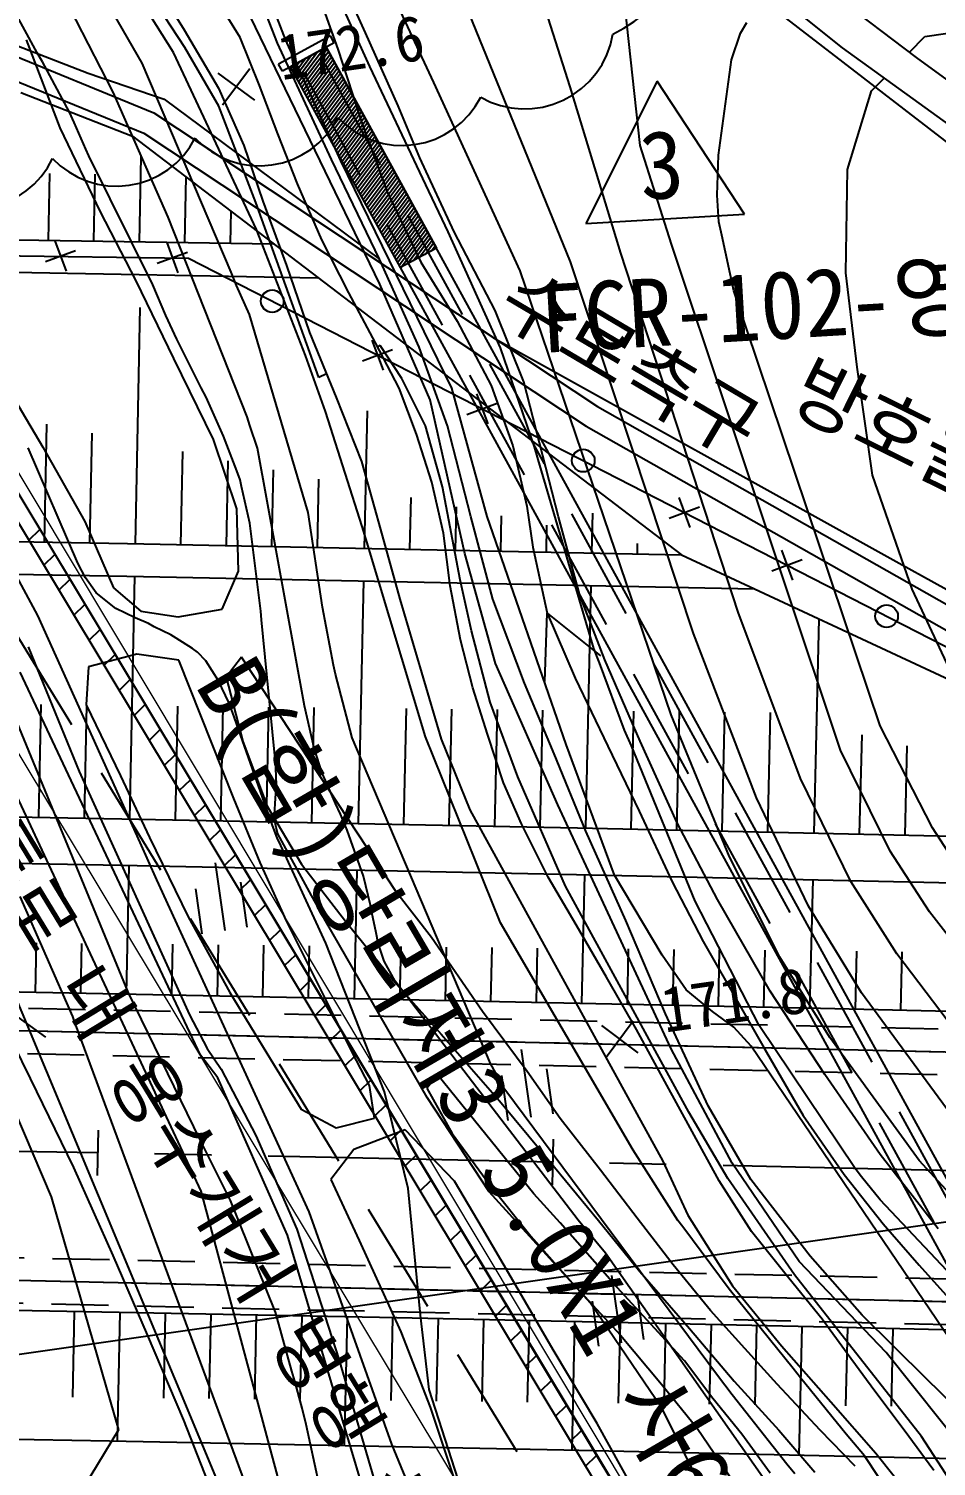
# Model space of a CAD drawing. Header units: millimetres. Extents: x 12262 to 13058, y 1103 to 1809.
# Drawn here: x 12884.7 to 12924.6, y 1471.8 to 1535.1 of the extents above; entities that cross this region are included whole.
import ezdxf
from ezdxf.xclip import XClip

# ---------------------------------------------------------------- set-up
doc = ezdxf.new("R2010")
doc.units = ezdxf.units.MM
doc.header["$LTSCALE"] = 10
doc.header["$MEASUREMENT"] = 0
doc.header["$XCLIPFRAME"] = 2
for name, pattern in [('CENTER', [2, 1.25, -0.25, 0.25, -0.25]), ('DASHED', [0.75, 0.5, -0.25]), ('HIDDEN', [0.375, 0.25, -0.125])]:
    doc.linetypes.add(name, pattern=pattern)
doc.layers.add('TZ-BASE', color=253, linetype='Continuous')
doc.layers.add('TZ-CABL', color=4, linetype='Continuous')
doc.styles.add('HANA', font='GulimChe.ttf')
doc.styles.get("Standard").update_dxf_attribs({"font": 'GulimChe.ttf'})
doc.linetypes.add('XXO_LINE', pattern='A,2.5,["X",Standard,S=1,R=0,X=-1,Y=-0.5],5,["X",Standard,S=1,R=0,X=-1,Y=-0.5],5,-0.5,[133,GulimChe.ttf,S=0.5,R=0,X=-0.5,Y=0],-0.5,2.5', length=16)
doc.linetypes.add('ZIGZAG', pattern='A,0.0001,-0.2,[131,ltypeshp.shx,S=0.2,R=0,X=-0.2,Y=0],-0.4,[131,ltypeshp.shx,S=0.2,R=180,X=0.2,Y=0],-0.2', length=0.8001)

# ---------------------------------------------------------------- blocks, each defined once
blk = doc.blocks.new('JD-GJG5SREGSF3')
at = {"layer": 'TZ-BASE'}
for p, q in [((554.698, 51.412, -79), (545.78, 70.471, -79)), ((551.887, 52.102, -80), (546.163, 64.749, -80)), ((560.706, 43.511, -78), (551.933, 65.04, -78)), ((562.927, 59.826, -67.88), (581.537, 45.461, -67.88)), ((522.293, 58.279), (542.387, 50.075)), ((565.419, 58.72, -68.111), (572.643, 52.936, -68.111)), ((540.596, 50.976, -86), (537.212, 57.583, -86)), ((522.004, 57.317), (541.946, 49.175)), ((547.817, 53.131, -80.172), (546.115, 57.515, -80.172)), ((551.69, 53.59, -67.88), (549.974, 57.405, -67.88)), ((542.135, 56.288, -81.595), (543.727, 53.717, -81.595)), ((548.171, 53.294, -81), (546.985, 56.383, -81)), ((549.451, 55.762, -255), (550.469, 52.87, -255)), ((575.906, 52.505, -75.681), (570.964, 56.259, -75.681)), ((537.257, 52.707, -87), (535.992, 55.042, -87)), ((541.874, 52.26, -85), (540.081, 55.365, -85)), ((543.251, 52.725, -84), (541.76, 55.112, -84)), ((543.752, 52.942, -83), (542.083, 55.496, -83)), ((546.178, 53.379, -82.014), (544.864, 55.508, -82.014)), ((552.316, 42.529, -82), (546.098, 55.418, -82)), ((560.687, 51.216, -77), (559.624, 54.57, -77)), ((563.768, 48.63, -76), (563.108, 54.687, -76)), ((533.066, 54.306, -89), (539.496, 51.821, -89)), ((568.179, 53.574, -75), (568.456, 54.044, -75)), ((538.262, 49.414, -86.649), (536.787, 53.28, -86.649)), ((543.727, 53.717, -81.595), (545.236, 51.159, -81.595)), ((547.03, 51.271, -82.014), (546.178, 53.379, -82.014)), ((550.2, 48.017, -80.172), (547.817, 53.131, -80.172)), ((550.15, 53.454), (547.87, 52.205)), ((550.319, 53.147), (548.038, 51.898)), ((550.608, 47.963, -81), (548.171, 53.294, -81)), ((550.319, 53.147), (550.15, 53.454)), ((553.131, 50.385, -67.88), (551.69, 53.59, -67.88)), ((567.784, 52.402, -75), (568.179, 53.574, -75)), ((575.602, 52.737, -74), (576.278, 53.429, -74)), ((576.278, 53.429, -74), (577.996, 53.675, -74)), ((537.499, 52.315, -87), (537.257, 52.707, -87)), ((546.895, 44.939, -84), (543.251, 52.725, -84)), ((545.238, 50.361, -83), (543.752, 52.942, -83)), ((548.389, 52.09), (549.968, 52.955)), ((548.618, 51.673), (549.308, 52.594)), ((548.684, 51.553), (549.573, 52.739)), ((548.749, 51.432), (549.838, 52.884)), ((548.815, 51.312), (550.002, 52.893)), ((548.881, 51.192), (550.067, 52.773)), ((548.947, 51.071), (550.133, 52.653)), ((549.013, 50.951), (550.199, 52.532)), ((599.37, -37.23), (549.968, 52.955)), ((549.968, 52.955), (554.811, 44.114)), ((550.469, 52.87, -255), (551.539, 49.589, -255)), ((572.643, 52.936, -68.111), (583.282, 45.219, -68.111)), ((583.101, 47.276, -75.681), (575.906, 52.505, -75.681)), ((537.82, 51.72, -87), (537.499, 52.315, -87)), ((545.788, 43.06, -85), (541.874, 52.26, -85)), ((545.406, 50.422, -82.433), (546.606, 52.022, -82.433)), ((548.038, 51.898), (547.87, 52.205)), ((597.792, -38.095), (548.389, 52.09)), ((553.225, 43.262), (548.389, 52.09)), ((548.42, 52.034), (548.512, 52.158)), ((548.486, 51.914), (548.778, 52.303)), ((548.552, 51.793), (549.043, 52.448)), ((549.079, 50.83), (550.265, 52.412)), ((549.145, 50.71), (550.331, 52.291)), ((549.211, 50.59), (550.397, 52.171)), ((549.277, 50.469), (550.463, 52.051)), ((549.343, 50.349), (550.529, 51.93)), ((554.212, 47.187, -80), (551.887, 52.102, -80)), ((567.204, 48.205, -75), (567.784, 52.402, -75)), ((538.674, 50.098, -87), (537.82, 51.72, -87)), ((539.496, 51.821, -89), (542.847, 50.671, -89)), ((545.206, 51.822, -82.433), (546.806, 50.622, -82.433)), ((547.837, 49.149, -82.014), (547.03, 51.271, -82.014)), ((549.409, 50.228), (550.595, 51.81)), ((549.475, 50.108), (550.661, 51.689)), ((549.541, 49.988), (550.727, 51.569)), ((549.607, 49.867), (550.793, 51.449)), ((549.673, 49.747), (550.859, 51.328)), ((558.491, 43.117, -79), (554.698, 51.412, -79)), ((564.507, 51.459, -31.09), (561.369, 45.201, -31.09)), ((568.357, 45.613, -31.09), (564.507, 51.459, -31.09)), ((573.939, 51.033, -74), (574.489, 51.597, -74)), ((536.536, 50.97), (541.447, 49.037, -86)), ((543.011, 45.476, -86), (540.596, 50.976, -86)), ((542.847, 50.671, -89), (552.304, 43.64, -80.172)), ((545.236, 51.159, -81.595), (546.348, 48.635, -81.595)), ((549.739, 49.626), (550.925, 51.208)), ((549.805, 49.506), (550.991, 51.087)), ((549.871, 49.386), (551.057, 50.967)), ((549.937, 49.265), (551.123, 50.847)), ((550.003, 49.145), (551.189, 50.726)), ((550.069, 49.024), (551.255, 50.606)), ((562.921, 43.904, -77), (560.687, 51.216, -77)), ((572.884, 47.583, -74), (573.939, 51.033, -74)), ((538.888, 49.645, -87), (538.674, 50.098, -87)), ((542.387, 50.075), (561.895, 37.152)), ((546.867, 46.126, -83), (545.238, 50.361, -83)), ((550.134, 48.904), (551.321, 50.485)), ((550.2, 48.784), (551.387, 50.365)), ((550.266, 48.663), (551.452, 50.245)), ((550.332, 48.543), (551.518, 50.124)), ((550.398, 48.422), (551.584, 50.004)), ((554.084, 48.094, -67.88), (553.131, 50.385, -67.88)), ((540.038, 45.718, -86.649), (538.262, 49.414, -86.649)), ((539.403, 48.473, -87), (538.888, 49.645, -87)), ((550.464, 48.302), (551.65, 49.883)), ((550.53, 48.182), (551.716, 49.763)), ((550.596, 48.061), (551.782, 49.643)), ((550.662, 47.941), (551.848, 49.522)), ((550.728, 47.82), (551.914, 49.402)), ((551.539, 49.589, -255), (552.65, 46.599, -255)), ((541.447, 49.037, -86), (565.578, 30.629, -255)), ((541.946, 49.175), (561.397, 36.284)), ((548.698, 46.954, -82.014), (547.837, 49.149, -82.014)), ((550.794, 47.7), (551.98, 49.281)), ((550.86, 47.58), (552.046, 49.161)), ((550.926, 47.459), (552.112, 49.041)), ((550.992, 47.339), (552.178, 48.92)), ((551.058, 47.218), (552.244, 48.8)), ((539.531, 48.18, -87), (539.403, 48.473, -87)), ((542.344, 42.498, -87), (539.531, 48.18, -87)), ((541.808, 48.14, -255), (541.741, 44.397, -255)), ((546.348, 48.635, -81.595), (547.174, 46.191, -81.595)), ((551.124, 47.098), (552.31, 48.679)), ((551.19, 46.978), (552.376, 48.559)), ((551.256, 46.857), (552.442, 48.439)), ((551.322, 46.737), (552.508, 48.318)), ((551.388, 46.616), (552.574, 48.198)), ((551.454, 46.496), (552.64, 48.077)), ((555.581, 44.838, -67.88), (554.084, 48.094, -67.88)), ((565.136, 44.297, -76), (563.768, 48.63, -76)), ((567.152, 46.455, -75), (567.204, 48.205, -75)), ((552.304, 43.64, -80.172), (550.2, 48.017, -80.172)), ((555.484, 37.954, -81), (550.608, 47.963, -81)), ((551.52, 46.376), (552.706, 47.957)), ((551.585, 46.255), (552.772, 47.837)), ((551.651, 46.135), (552.837, 47.716)), ((551.717, 46.014), (552.903, 47.596)), ((551.783, 45.894), (552.969, 47.475)), ((572.812, 43.036, -74), (572.884, 47.583, -74)), ((582.935, -45.357), (527.427, 47.021)), ((582.935, -45.357), (527.427, 47.021)), ((528.083, 47.212), (583.613, -45.218)), ((528.083, 47.212), (583.784, -45.462)), ((537.794, 47.401, -255), (537.741, 44.465, -255)), ((539.794, 47.369, -255), (539.741, 44.433, -255)), ((543.793, 47.248, -255), (543.74, 44.368, -255)), ((549.773, 44.477, -82.014), (548.698, 46.954, -82.014)), ((551.849, 45.774), (553.035, 47.355)), ((551.915, 45.653), (553.101, 47.235)), ((551.981, 45.533), (553.167, 47.114)), ((552.047, 45.412), (553.233, 46.994)), ((552.113, 45.292), (553.299, 46.873)), ((554.473, 46.621, -80), (554.212, 47.187, -80)), ((547.174, 46.191, -81.595), (548.222, 43.358, -81.595)), ((552.179, 45.172), (553.365, 46.753)), ((552.245, 45.051), (553.431, 46.633)), ((552.311, 44.931), (553.497, 46.512)), ((552.377, 44.81), (553.563, 46.392)), ((552.443, 44.69), (553.629, 46.272)), ((552.65, 46.599, -255), (554.126, 43.494, -255)), ((555.066, 45.396, -80), (554.473, 46.621, -80)), ((567.223, 45.282, -75), (567.152, 46.455, -75)), ((541.608, 42.685, -86.649), (540.038, 45.718, -86.649)), ((545.766, 45.743, -255), (545.74, 44.336, -255)), ((549.644, 38.423, -83), (546.867, 46.126, -83)), ((552.509, 44.57), (553.695, 46.151)), ((552.575, 44.449), (553.761, 46.031)), ((552.641, 44.329), (553.827, 45.91)), ((552.707, 44.208), (553.893, 45.79)), ((552.773, 44.088), (553.959, 45.67)), ((552.839, 43.968), (554.025, 45.549)), ((561.369, 45.201, -31.09), (568.357, 45.613, -31.09)), ((501.338, 45.051, -255), (547.65, 44.305, -255)), ((546.496, 36.696, -86), (543.011, 45.476, -86)), ((549.049, 39.391, -84), (546.895, 44.939, -84)), ((552.905, 43.847), (554.091, 45.429)), ((552.97, 43.727), (554.157, 45.308)), ((553.036, 43.606), (554.222, 45.188)), ((553.102, 43.486), (554.288, 45.068)), ((553.168, 43.366), (554.354, 44.947)), ((555.327, 44.831, -80), (555.066, 45.396, -80)), ((567.351, 44.69, -75), (567.223, 45.282, -75)), ((550.955, 42.154, -82.014), (549.773, 44.477, -82.014)), ((553.261, 43.281), (554.42, 44.827)), ((553.523, 43.422), (554.486, 44.706)), ((553.785, 43.562), (554.552, 44.586)), ((554.046, 43.703), (554.618, 44.466)), ((554.308, 43.844), (554.684, 44.345)), ((556.276, 42.724, -80), (555.327, 44.831, -80)), ((557.388, 41.37, -67.88), (555.581, 44.838, -67.88)), ((572.569, 22.04, -76), (565.136, 44.297, -76)), ((567.882, 42.247, -75), (567.351, 44.69, -75)), ((554.054, 39.758, -80.172), (552.304, 43.64, -80.172)), ((554.811, 44.114), (553.225, 43.262)), ((554.57, 43.984), (554.75, 44.225)), ((568.071, 28.106, -77), (562.921, 43.904, -77)), ((521.389, 43.328, -255), (549.6, 42.818, -255)), ((546.025, 42.476, -85), (545.788, 43.06, -85)), ((548.222, 43.358, -81.595), (549.231, 40.403, -81.595)), ((554.126, 43.494, -255), (555.715, 40.903, -255)), ((565.122, 23.585, -79), (558.491, 43.117, -79)), ((566.109, 27.159, -78), (560.706, 43.511, -78)), ((573.303, 38.878, -74), (572.812, 43.036, -74)), ((543.272, 39.259, -86.649), (541.608, 42.685, -86.649)), ((542.92, 41.149, -87), (542.344, 42.498, -87)), ((546.588, 41.192, -85), (546.025, 42.476, -85)), ((554.532, 37.446, -82), (552.316, 42.529, -82)), ((557.627, 39.729, -80), (556.276, 42.724, -80)), ((552.134, 39.959, -82.014), (550.955, 42.154, -82.014)), ((574.318, 23.109, -75), (567.882, 42.247, -75)), ((541.773, 41.502, -255), (541.565, 31.111, -255)), ((543.391, 40.11, -87), (542.92, 41.149, -87)), ((549.174, 32.493, -85), (546.588, 41.192, -85)), ((558.648, 38.232, -67.88), (557.388, 41.37, -67.88)), ((555.715, 40.903, -255), (557.208, 38.072, -255)), ((537.284, 27.956, -89), (530.58, 40.4, -89)), ((544.47, 37.97, -87), (543.391, 40.11, -87)), ((549.231, 40.403, -81.595), (550.404, 37.552, -81.595)), ((553.169, 37.953, -82.014), (552.134, 39.959, -82.014)), ((557.31, 40.168), (575.145, 30.263)), ((545.002, 35.696, -86.649), (543.272, 39.259, -86.649)), ((549.938, 36.939, -84), (549.049, 39.391, -84)), ((552.329, 39.831, -83), (552.227, 39.777, -83)), ((553.281, 38.384, -83), (552.329, 39.831, -83)), ((555.29, 36.305, -80.172), (554.054, 39.758, -80.172)), ((559.121, 35.373, -80), (557.627, 39.729, -80)), ((549.974, 38.596, -83), (549.644, 38.423, -83)), ((573.981, 34.129, -74), (573.303, 38.878, -74)), ((535.687, 38.445, -86.649), (537.504, 35.357, -86.649)), ((544.688, 37.559, -87), (544.47, 37.97, -87)), ((553.928, 35.942, -82.014), (553.169, 37.953, -82.014)), ((554.323, 36.299, -83), (553.281, 38.384, -83)), ((557.035, 32.311, -81), (555.484, 37.954, -81)), ((557.208, 38.072, -255), (558.174, 35.419, -255)), ((560.178, 32.305, -67.88), (558.648, 38.232, -67.88)), ((545.446, 35.846, -87), (544.688, 37.559, -87)), ((550.404, 37.552, -81.595), (551.516, 34.731, -81.595)), ((556.057, 30.681, -82), (554.532, 37.446, -82)), ((546.613, 36.32, -86), (546.496, 36.696, -86)), ((550.055, 36.563, -84), (549.938, 36.939, -84)), ((551.762, 36.96, -255), (551.628, 30.909, -255)), ((561.895, 37.152), (581.668, 25.927)), ((537.67, 36.375, -255), (537.565, 31.184, -255)), ((546.941, 35.321, -86), (546.613, 36.32, -86)), ((551.544, 31.869, -84), (550.055, 36.563, -84)), ((555.079, 33.614, -83), (554.323, 36.299, -83)), ((556.325, 32.309, -80.172), (555.29, 36.305, -80.172)), ((561.397, 36.284), (581.198, 25.044)), ((539.662, 35.973, -255), (539.565, 31.148, -255)), ((546.042, 32.651, -86.649), (545.002, 35.696, -86.649)), ((546.041, 34.324, -87), (545.446, 35.846, -87)), ((554.607, 33.816, -82.014), (553.928, 35.942, -82.014)), ((558.174, 35.419, -255), (558.782, 32.773, -255)), ((539.042, 30.254, -88), (536.866, 35.338, -88)), ((537.504, 35.357, -86.649), (539.36, 32.093, -86.649)), ((543.647, 35.168, -255), (543.564, 31.071, -255)), ((549.014, 23.984, -86), (546.941, 35.321, -86)), ((559.277, 34.822, -80), (559.121, 35.373, -80)), ((561.725, 26.502, -80), (559.277, 34.822, -80)), ((545.639, 34.765, -255), (545.564, 31.031, -255)), ((546.175, 33.924, -87), (546.041, 34.324, -87)), ((547.631, 34.363, -255), (547.564, 30.991, -255)), ((551.516, 34.731, -81.595), (552.351, 31.736, -81.595)), ((546.242, 33.639, -87), (546.175, 33.924, -87)), ((546.611, 32.022, -87), (546.242, 33.639, -87)), ((549.624, 33.961, -255), (549.563, 30.95, -255)), ((555.124, 31.586, -82.014), (554.607, 33.816, -82.014)), ((555.849, 29.534, -83), (555.079, 33.614, -83)), ((575.728, 29.12, -74), (573.981, 34.129, -74)), ((553.678, 33.142, -255), (553.628, 30.869, -255)), ((546.107, 29.912, -86.649), (546.042, 32.651, -86.649)), ((549.803, 28.32, -85), (549.174, 32.493, -85)), ((555.67, 32.739, -255), (555.628, 30.829, -255)), ((557.284, 28.683, -80.172), (556.325, 32.309, -80.172)), ((560.515, 22.288, -81), (557.035, 32.311, -81)), ((557.661, 32.337, -255), (557.627, 30.789, -255)), ((558.782, 32.773, -255), (559.039, 30.959, -255)), ((561.118, 28.851, -67.88), (560.178, 32.305, -67.88)), ((561.665, 32.453, -255), (561.626, 30.708, -255)), ((536.891, 31.271), (537.376, 31.744)), ((539.36, 32.093, -86.649), (540.607, 29.169, -86.649)), ((547.091, 28.145, -87), (546.611, 32.022, -87)), ((551.704, 31.339, -84), (551.544, 31.869, -84)), ((552.351, 31.736, -81.595), (553.198, 28.676, -81.595)), ((559.653, 31.935, -255), (559.627, 30.749, -255)), ((521.174, 31.48, -255), (541.224, 31.118, -255)), ((541.224, 31.118, -255), (565.578, 30.629, -255)), ((554.328, 22.614, -84), (551.704, 31.339, -84)), ((555.417, 29.259, -82.014), (555.124, 31.586, -82.014)), ((563.636, 31.13, -255), (563.626, 30.668, -255)), ((537.552, 30.17), (538.037, 30.643)), ((557.4, 25.846, -82), (556.057, 30.681, -82)), ((559.039, 30.959, -255), (559.675, 28.056, -255)), ((565.578, 30.629, 255), (581.517, 23.202, 255)), ((521.149, 30.05, -255), (541.196, 29.688, -255)), ((539.376, 29.615, -88), (539.042, 30.254, -88)), ((545.388, 28.232, -86.649), (546.107, 29.912, -86.649)), ((575.145, 30.263), (582.026, 26.449)), ((538.214, 29.069), (538.699, 29.542)), ((539.858, 28.955, -88), (539.376, 29.615, -88)), ((540.607, 29.169, -86.649), (541.821, 28.154, -86.649)), ((541.196, 29.688, -255), (568.786, 29.135, -255)), ((541.536, 29.681, -255), (541.322, 19.013, -255)), ((551.597, 29.479, -255), (551.361, 18.812, -255)), ((555.872, 26.888, -82.014), (555.417, 29.259, -82.014)), ((556.357, 27.28, -83), (555.849, 29.534, -83)), ((561.595, 29.279, -255), (561.359, 18.611, -255)), ((580.232, 19.425, -74), (575.728, 29.12, -74)), ((540.715, 28.266, -88), (539.858, 28.955, -88)), ((553.198, 28.676, -81.595), (554.149, 25.454, -81.595)), ((558.678, 24.976, -80.172), (557.284, 28.683, -80.172)), ((562.208, 26.012, -67.88), (561.118, 28.851, -67.88)), ((541.789, 17.976, -89), (537.284, 27.956, -89)), ((538.876, 27.968), (539.36, 28.441)), ((541.567, 27.851, -88), (540.715, 28.266, -88)), ((542.147, 27.601, -88), (541.567, 27.851, -88)), ((541.821, 28.154, -86.649), (543.459, 27.906, -86.649)), ((543.459, 27.906, -86.649), (545.388, 28.232, -86.649)), ((547.123, 27.76, -87), (547.091, 28.145, -87)), ((550.278, 25.778, -85), (549.803, 28.32, -85)), ((559.573, 25.058, -255), (559.675, 28.056, -255)), ((559.675, 28.056, -255), (560.909, 25.197, -255)), ((559.675, 28.056, -255), (562.019, 26.183, -255)), ((570.816, 20.782, -77), (568.071, 28.106, -77)), ((547.845, -16.458, -93), (529.574, 27.308, -93)), ((539.537, 26.867), (540.022, 27.34)), ((542.403, 27.46, -88), (542.147, 27.601, -88)), ((543.136, 27.104, -88), (542.403, 27.46, -88)), ((547.672, 22.095, -87), (547.123, 27.76, -87)), ((557.178, 24.139, -83), (556.357, 27.28, -83)), ((571.625, 27.811, -255), (571.398, 18.389, -255)), ((541.276, 11.357, -90), (534.888, 26.848, -90)), ((536.861, 26.576, -89.689), (539.109, 21.098, -89.689)), ((543.371, 26.966, -88), (543.136, 27.104, -88)), ((544.091, 26.506, -88), (543.371, 26.966, -88)), ((556.406, 24.782, -82.014), (555.872, 26.888, -82.014)), ((568.878, 19.942, -78), (566.109, 27.159, -78)), ((541.643, 26.253, -87.907), (539.512, 25.701, -87.907)), ((540.199, 25.766), (540.683, 26.239)), ((543.492, 25.996, -87.907), (541.643, 26.253, -87.907)), ((545.909, 19.904, -87.907), (543.492, 25.996, -87.907)), ((544.303, 26.351, -88), (544.091, 26.506, -88)), ((544.671, 25.961, -88), (544.303, 26.351, -88)), ((545.228, 25.08, -88), (544.671, 25.961, -88)), ((546.24, 26.124, -85.349), (545.568, 25.244, -85.349)), ((553.062, 15.76, -85.349), (546.24, 26.124, -85.349)), ((561.977, 25.875, -80), (561.725, 26.502, -80)), ((563.766, 22.43, -67.88), (562.208, 26.012, -67.88)), ((544.431, 8.614, -89.689), (536.516, 25.458, -89.689)), ((539.512, 25.701, -87.907), (539.408, 24.021, -87.907)), ((550.371, 25.384, -85), (550.278, 25.778, -85)), ((551.104, 22.573, -85), (550.371, 25.384, -85)), ((554.149, 25.454, -81.595), (555.013, 22.519, -81.595)), ((560.15, 19.629, -82), (557.4, 25.846, -82)), ((563.069, 22.907, -80), (561.977, 25.875, -80)), ((544.473, 2.637, -91), (534.104, 24.86, -91)), ((540.86, 24.665), (541.345, 25.138)), ((545.688, 24.126, -88), (545.228, 25.08, -88)), ((545.568, 25.244, -85.349), (546.298, 22.412, -85.349)), ((557.056, 22.744, -82.014), (556.406, 24.782, -82.014)), ((559.984, 21.874, -80.172), (558.678, 24.976, -80.172)), ((560.909, 25.197, -255), (562.337, 22.205, -255)), ((537.422, 24.036, -255), (537.323, 19.086, -255)), ((541.522, 23.564), (542.006, 24.037)), ((545.842, 23.703, -88), (545.688, 24.126, -88)), ((558.39, 20.867, -83), (557.178, 24.139, -83)), ((539.422, 24.015, -255), (539.322, 19.05, -255)), ((539.408, 24.021, -87.907), (540.925, 20.911, -87.907)), ((543.422, 23.971, -255), (543.322, 18.973, -255)), ((545.422, 23.95, -255), (545.321, 18.933, -255)), ((547.608, 18.716, -88), (545.842, 23.703, -88)), ((547.422, 23.928, -255), (547.321, 18.893, -255)), ((549.434, 22.126, -86), (549.014, 23.984, -86)), ((549.422, 23.906, -255), (549.32, 18.853, -255)), ((553.473, 23.862, -255), (553.361, 18.772, -255)), ((555.473, 23.841, -255), (555.36, 18.732, -255)), ((557.473, 23.819, -255), (557.36, 18.692, -255)), ((559.473, 23.797, -255), (559.36, 18.651, -255)), ((563.473, 23.754, -255), (563.359, 18.567, -255)), ((567.698, 17.335, -79), (565.122, 23.585, -79)), ((565.473, 23.732, -255), (565.358, 18.522, -255)), ((567.473, 23.711, -255), (567.358, 18.478, -255)), ((569.473, 23.689, -255), (569.357, 18.434, -255)), ((542.183, 22.463), (542.668, 22.936)), ((563.378, 22.23, -80), (563.069, 22.907, -80)), ((576.618, 18.62, -75), (574.318, 23.109, -75)), ((546.298, 22.412, -85.349), (547.367, 19.576, -85.349)), ((557.189, 8.246, -85), (551.104, 22.573, -85)), ((557.621, 14.432, -84), (554.328, 22.614, -84)), ((555.013, 22.519, -81.595), (556.276, 19.402, -81.595)), ((557.754, 20.594, -82.014), (557.056, 22.744, -82.014)), ((562.64, 16.541, -81), (560.515, 22.288, -81)), ((562.337, 22.205, -255), (563.721, 19.346, -255)), ((566.178, 15.386, -80), (563.378, 22.23, -80)), ((565.386, 18.84, -67.88), (563.766, 22.43, -67.88)), ((573.503, 22.704, -255), (573.398, 18.345, -255)), ((575.492, 22.218, -255), (575.397, 18.301, -255)), ((542.845, 21.362), (543.329, 21.835)), ((547.719, 21.665, -87), (547.672, 22.095, -87)), ((547.744, 21.238, -87), (547.719, 21.665, -87)), ((549.789, 21.019, -86), (549.434, 22.126, -86)), ((561.375, 18.464, -80.172), (559.984, 21.874, -80.172)), ((574.755, 17.589, -76), (572.569, 22.04, -76)), ((539.109, 21.098, -89.689), (543.958, 10.394, -89.689)), ((540.925, 20.911, -87.907), (542.2, 18.194, -87.907)), ((547.772, 20.515, -87), (547.744, 21.238, -87)), ((549.999, 20.545, -86), (549.789, 21.019, -86)), ((543.506, 20.261), (543.991, 20.734)), ((547.733, 19.927, -87), (547.772, 20.515, -87)), ((550.368, 19.69, -86), (549.999, 20.545, -86)), ((558.542, 18.793, -82.014), (557.754, 20.594, -82.014)), ((560.476, 16.045, -83), (558.39, 20.867, -83)), ((573.027, 16.259, -77), (570.816, 20.782, -77)), ((544.168, 19.16), (544.652, 19.632)), ((547.066, 17.098, -87.907), (545.909, 19.904, -87.907)), ((547.694, 19.191, -87), (547.733, 19.927, -87)), ((550.597, 19.213, -86), (550.368, 19.69, -86)), ((565.13, 8.89, -82), (560.15, 19.629, -82)), ((571.162, 15.165, -78), (568.878, 19.942, -78)), ((520.956, 19.382, -255), (540.982, 19.02, -255)), ((540.982, 19.02, -255), (561.007, 18.618, -255)), ((547.367, 19.576, -85.349), (548.876, 17.017, -85.349)), ((547.689, 19.002, -87), (547.694, 19.191, -87)), ((547.765, 18.632, -87), (547.689, 19.002, -87)), ((550.883, 18.518, -86), (550.597, 19.213, -86)), ((556.276, 19.402, -81.595), (564.767, 3.959, -81.595)), ((563.721, 19.346, -255), (565.175, 16.244, -255)), ((81.905, -69.474), (700.519, 18.903)), ((544.83, 18.059), (545.314, 18.531)), ((547.808, 18.18, -88), (547.608, 18.716, -88)), ((547.832, 18.347, -87), (547.765, 18.632, -87)), ((549.32, 15.643, -87), (547.832, 18.347, -87)), ((551.597, 16.492, -86), (550.883, 18.518, -86)), ((559.72, 16.449, -82.014), (558.542, 18.793, -82.014)), ((561.007, 18.618, -255), (589.759, 17.983, -255)), ((563.14, 14.536, -80.172), (561.375, 18.464, -80.172)), ((567.162, 15.461, -67.88), (565.386, 18.84, -67.88)), ((577.314, 17.529, -75), (576.618, 18.62, -75)), ((542.514, 16.33, -89), (541.789, 17.976, -89)), ((542.2, 18.194, -87.907), (543.897, 14.699, -87.907)), ((547.973, 17.84, -88), (547.808, 18.18, -88)), ((549.941, 13.546, -88), (547.973, 17.84, -88)), ((520.919, 17.333, -255), (540.941, 16.971, -255)), ((545.491, 16.958), (545.975, 17.43)), ((548.213, 14.526, -87.907), (547.066, 17.098, -87.907)), ((569.91, 12.923, -79), (567.698, 17.335, -79)), ((576.481, 14.928, -76), (574.755, 17.589, -76)), ((540.941, 16.971, -255), (560.962, 16.569, -255)), ((541.281, 16.964, -255), (541.167, 11.305, -255)), ((545.079, 17.071, -88.62), (545.503, 14.101, -88.62)), ((548.876, 17.017, -85.349), (550.814, 14.505, -85.349)), ((551.316, 16.762, -255), (551.191, 11.104, -255)), ((551.908, 15.221, -86), (551.597, 16.492, -86)), ((560.954, 14.351, -82.014), (559.72, 16.449, -82.014)), ((560.962, 16.569, -255), (589.706, 15.934, -255)), ((561.314, 16.561, -255), (561.189, 10.903, -255)), ((564.726, 13.022, -81), (562.64, 16.541, -81)), ((549.216, 1.728, -89), (542.514, 16.33, -89)), ((544.513, 13.96, -88.62), (544.23, 15.94, -88.62)), ((546.153, 15.857), (546.637, 16.329)), ((546.493, 14.243, -88.62), (546.21, 16.223, -88.62)), ((565.899, 6.114, -83), (560.476, 16.045, -83)), ((565.175, 16.244, -255), (566.527, 13.623, -255)), ((571.349, 16.34, -255), (571.212, 10.681, -255)), ((575.041, 13.08, -77), (573.027, 16.259, -77)), ((538.825, 10.321, -92), (536.506, 15.595, -92)), ((546.814, 14.756), (547.298, 15.228)), ((549.506, 15.3, -87), (549.32, 15.643, -87)), ((549.927, 14.521, -87), (549.506, 15.3, -87)), ((551.969, 14.896, -86), (551.908, 15.221, -86)), ((554.59, 13.792, -85.349), (553.062, 15.76, -85.349)), ((568.999, 9.915, -80), (566.178, 15.386, -80)), ((569.485, 11.435, -67.88), (567.162, 15.461, -67.88)), ((543.897, 14.699, -87.907), (545.725, 11.377, -87.907)), ((552.163, 14.001, -86), (551.969, 14.896, -86)), ((573.491, 11.36, -78), (571.162, 15.165, -78)), ((580.002, 10.374, -76), (576.481, 14.928, -76)), ((547.476, 13.655), (547.96, 14.127)), ((549.658, 11.658, -87.907), (548.213, 14.526, -87.907)), ((554.399, 6.748, -87), (549.927, 14.521, -87)), ((550.814, 14.505, -85.349), (553.057, 11.739, -85.349)), ((552.248, 13.545, -86), (552.163, 14.001, -86)), ((563.457, 4.436, -84), (557.621, 14.432, -84)), ((562.288, 12.05, -82.014), (560.954, 14.351, -82.014)), ((564.88, 10.442, -80.172), (563.14, 14.536, -80.172)), ((537.212, 13.553, -255), (537.168, 11.378, -255)), ((539.212, 13.533, -255), (539.168, 11.342, -255)), ((543.212, 13.493, -255), (543.167, 11.265, -255)), ((545.212, 13.472, -255), (545.167, 11.225, -255)), ((547.212, 13.452, -255), (547.166, 11.185, -255)), ((549.212, 13.432, -255), (549.166, 11.144, -255)), ((552.529, 7.007, -88), (549.941, 13.546, -88)), ((552.518, 12.745, -86), (552.248, 13.545, -86)), ((553.242, 13.391, -255), (553.191, 11.064, -255)), ((556.829, 10.54, -85.349), (554.59, 13.792, -85.349)), ((555.242, 13.371, -255), (555.19, 11.024, -255)), ((557.242, 13.351, -255), (557.19, 10.983, -255)), ((559.242, 13.33, -255), (559.189, 10.943, -255)), ((563.242, 13.29, -255), (563.189, 10.858, -255)), ((566.527, 13.623, -255), (568.165, 10.771, -255)), ((548.137, 12.554), (548.621, 13.026)), ((552.991, 11.875, -86), (552.518, 12.745, -86)), ((565.782, 11.497, -81), (564.726, 13.022, -81)), ((565.242, 13.27, -255), (565.188, 10.814, -255)), ((567.242, 13.249, -255), (567.188, 10.77, -255)), ((569.242, 13.229, -255), (569.187, 10.726, -255)), ((572.096, 9.388, -79), (569.91, 12.923, -79)), ((573.273, 13.188, -255), (573.212, 10.637, -255)), ((578.825, 8.086, -77), (575.041, 13.08, -77)), ((575.273, 13.168, -255), (575.211, 10.593, -255)), ((563.599, 9.751, -82.014), (562.288, 12.05, -82.014)), ((548.799, 11.453), (549.283, 11.925)), ((551.098, 8.75, -87.907), (549.658, 11.658, -87.907)), ((561.042, 1.362, -86), (552.991, 11.875, -86)), ((553.057, 11.739, -85.349), (555.018, 9.541, -85.349)), ((566.942, 10.545, -81), (565.782, 11.497, -81)), ((571.877, 7.76, -67.88), (569.485, 11.435, -67.88)), ((535.194, 11.161, -255), (536.945, 7.596, -255)), ((535.194, 11.161, -255), (537.625, 9.402, -255)), ((544.143, 5.457, -90), (541.276, 11.357, -90)), ((545.725, 11.377, -87.907), (547.52, 8.441, -87.907)), ((549.46, 10.352), (549.944, 10.824)), ((568.165, 10.771, -255), (569.152, 9.026, -255)), ((577.225, 6.273, -78), (573.491, 11.36, -78)), ((538.948, 9.986, -92), (538.825, 10.321, -92)), ((543.958, 10.394, -89.689), (544.727, 8.911, -89.689)), ((558.792, 7.897, -85.349), (556.829, 10.54, -85.349)), ((562.263, 8.525, -83.209), (563.463, 10.125, -83.209)), ((566.755, 6.393, -80.172), (564.88, 10.442, -80.172)), ((567.88, 9.842, -81), (566.942, 10.545, -81)), ((534.693, 9.834, -92.898), (537.875, 2.386, -92.898)), ((549.82, -19.462, -92), (538.948, 9.986, -92)), ((550.122, 9.251), (550.605, 9.723)), ((555.018, 9.541, -85.349), (557.576, 6.604, -85.349)), ((562.063, 9.925, -83.209), (563.663, 8.725, -83.209)), ((564.85, 7.462, -82.014), (563.599, 9.751, -82.014)), ((568.649, 9.02, -81), (567.88, 9.842, -81)), ((573.211, 3.638, -80), (568.999, 9.915, -80)), ((544.727, 8.911, -89.689), (545.342, 8, -89.689)), ((558.528, 8.86, -86.439), (558.953, 5.89, -86.439)), ((567.802, 3.872, -82), (565.13, 8.89, -82)), ((577.383, -3.882, -81), (568.649, 9.02, -81)), ((569.152, 9.026, -255), (570.929, 5.965, -255)), ((576.03, 3.987, -79), (572.096, 9.388, -79)), ((545.204, 7.617, -89.689), (544.431, 8.614, -89.689)), ((547.52, 8.441, -87.907), (548.867, 6.243, -87.907)), ((550.784, 8.15), (551.267, 8.622)), ((551.87, 7.288, -87.907), (551.098, 8.75, -87.907)), ((557.814, 7.101, -85), (557.189, 8.246, -85)), ((536.945, 7.596, -255), (538.858, 3.669, -255)), ((548.269, 0.695, -89.689), (545.204, 7.617, -89.689)), ((545.342, 8, -89.689), (546.865, 5.08, -89.689)), ((554.875, 7.741, -85.81), (554.393, 7.172, -85.81)), ((559.085, 2.522, -85.81), (554.875, 7.741, -85.81)), ((557.963, 5.749, -86.439), (557.68, 7.728, -86.439)), ((560.243, 5.834, -85.349), (558.792, 7.897, -85.349)), ((559.943, 6.031, -86.439), (559.66, 8.011, -86.439)), ((574.312, 4.248, -67.88), (571.877, 7.76, -67.88)), ((551.445, 7.049), (551.928, 7.521)), ((552.093, 5.839, -87.907), (551.87, 7.288, -87.907)), ((553.571, 2.755, -88), (552.529, 7.007, -88)), ((554.393, 7.172, -85.81), (555.495, 5.178, -85.81)), ((567.167, -5.477, -85), (557.814, 7.101, -85)), ((566.049, 5.263, -82.014), (564.85, 7.462, -82.014)), ((552.107, 5.948), (552.59, 6.42)), ((557.128, 2.602, -87), (554.399, 6.748, -87)), ((557.576, 6.604, -85.349), (559.52, 4.282, -85.349)), ((568.635, 3.149, -80.172), (566.755, 6.393, -80.172)), ((548.867, 6.243, -87.907), (550.404, 5.416, -87.907)), ((550.404, 5.416, -87.907), (552.093, 5.839, -87.907)), ((562.023, 3.555, -85.349), (560.243, 5.834, -85.349)), ((567.619, 3.195, -83), (565.899, 6.114, -83)), ((570.929, 5.965, -255), (572.729, 3.366, -255)), ((539.936, 5.319), (539.898, 3.32)), ((544.424, 4.888, -90), (544.143, 5.457, -90)), ((546.865, 5.08, -89.689), (548.665, 0.957, -89.689)), ((553.441, 5.335, -87.383), (551.182, 4.462, -87.383)), ((552.768, 4.847), (553.251, 5.319)), ((555.604, 3.067, -87.383), (553.441, 5.335, -87.383)), ((555.495, 5.178, -85.81), (557.15, 2.916, -85.81)), ((567.23, 3.089, -82.014), (566.049, 5.263, -82.014)), ((545.75, 2.228, -90), (544.424, 4.888, -90)), ((551.182, 4.462, -87.383), (550.174, 3.141, -87.383)), ((559.934, 4.919), (559.892, 2.92)), ((565.422, 1.349, -84), (563.457, 4.436, -84)), ((553.43, 3.746), (553.913, 4.218)), ((559.52, 4.282, -85.349), (561.929, 1.345, -85.349)), ((564.767, 3.959, -81.595), (565.857, 1.585, -81.595)), ((570.748, -0.455, -82), (567.802, 3.872, -82)), ((576.865, 0.973, -67.88), (574.312, 4.248, -67.88)), ((581.463, -1.97, -79), (576.03, 3.987, -79)), ((538.858, 3.669, -255), (540.589, -0.191, -255)), ((563.637, 1.448, -85.349), (562.023, 3.555, -85.349)), ((570.552, -1.041, -83), (567.619, 3.195, -83)), ((572.729, 3.366, -255), (574.441, 1.202, -255)), ((573.498, 3.26, -80), (573.211, 3.638, -80)), ((574.313, 2.258, -80), (573.498, 3.26, -80)), ((549.274, -15.301, -91), (544.473, 2.637, -91)), ((550.174, 3.141, -87.383), (551.413, 0.471, -87.383)), ((554.112, -2.823, -88), (553.571, 2.755, -88)), ((554.091, 2.645), (554.574, 3.117)), ((556.841, 0.99, -87.383), (555.604, 3.067, -87.383)), ((561.575, -2.289, -87), (557.128, 2.602, -87)), ((557.15, 2.916, -85.81), (558.954, 0.656, -85.81)), ((568.657, 0.859, -82.014), (567.23, 3.089, -82.014)), ((571.239, -0.218, -80.172), (568.635, 3.149, -80.172)), ((537.875, 2.386, -92.898), (540.839, -7.868, -92.898)), ((547.738, -2.683, -90), (545.75, 2.228, -90)), ((554.753, 1.544), (555.236, 2.016)), ((560.242, 1.24, -85.81), (559.085, 2.522, -85.81)), ((579.166, -2.902, -80), (574.313, 2.258, -80)), ((552.841, -8.491, -89), (549.216, 1.728, -89)), ((562.238, -0.095, -86), (561.042, 1.362, -86)), ((561.929, 1.345, -85.349), (563.757, -0.898, -85.349)), ((565.214, -0.612, -85.349), (563.637, 1.448, -85.349)), ((565.637, 1.065, -84), (565.422, 1.349, -84)), ((565.857, 1.585, -81.595), (567.819, -1.523, -81.595)), ((553.035, -15.356, -89.689), (548.269, 0.695, -89.689)), ((548.665, 0.957, -89.689), (550.52, -4.762, -89.689)), ((555.414, 0.443), (555.897, 0.915)), ((558.192, -1.334, -87.383), (556.841, 0.99, -87.383)), ((558.954, 0.656, -85.81), (560.784, -1.417, -85.81)), ((562.749, -1.605, -85.81), (560.242, 1.24, -85.81)), ((567.672, -1.672, -84), (565.637, 1.065, -84)), ((570.3, -1.188, -82.014), (568.657, 0.859, -82.014)), ((574.441, 1.202, -255), (576.03, -0.626, -255)), ((551.413, 0.471, -87.383), (553.249, -3.551, -87.383)), ((540.589, -0.191, -255), (542.096, -3.68, -255)), ((556.076, -0.657), (556.559, -0.186)), ((569.86, -10.951, -86), (562.238, -0.095, -86)), ((566.863, -2.619, -85.349), (565.214, -0.612, -85.349)), ((574.58, -4.469, -82), (570.748, -0.455, -82)), ((573.525, -2.821, -80.172), (571.239, -0.218, -80.172)), ((576.03, -0.626, -255), (577.867, -2.659, -255)), ((562.511, -1.069, -86.439), (562.935, -4.039, -86.439)), ((563.757, -0.898, -85.349), (565.93, -3.4, -85.349)), ((571.765, -3, -82.014), (570.3, -1.188, -82.014)), ((576.132, -8.157, -83), (570.552, -1.041, -83)), ((556.738, -1.758), (557.22, -1.287)), ((559.935, -4.349, -87.383), (558.192, -1.334, -87.383)), ((560.784, -1.417, -85.81), (562.904, -3.701, -85.81)), ((565.711, -4.83, -85.81), (562.749, -1.605, -85.81)), ((570.49, -5.174, -84), (567.672, -1.672, -84)), ((567.819, -1.523, -81.595), (569.972, -4.171, -81.595)), ((557.399, -2.859), (557.882, -2.388)), ((564.724, -6.917, -87), (561.575, -2.289, -87)), ((561.945, -4.18, -86.439), (561.662, -2.2, -86.439)), ((563.925, -3.897, -86.439), (563.642, -1.917, -86.439)), ((538.887, -2.655, -255), (538.811, -6.422, -255)), ((540.887, -2.692, -255), (540.773, -8.351, -255)), ((542.886, -2.732, -255), (542.811, -6.467, -255)), ((544.886, -2.773, -255), (544.811, -6.49, -255)), ((546.886, -2.813, -255), (546.811, -6.512, -255)), ((548.459, -5.28, -90), (547.738, -2.683, -90)), ((548.885, -2.853, -255), (548.811, -6.535, -255)), ((550.882, -2.893, -255), (550.757, -8.551, -255)), ((552.882, -2.933, -255), (552.801, -6.58, -255)), ((554.485, -6.093, -88), (554.112, -2.823, -88)), ((554.881, -2.973, -255), (554.801, -6.603, -255)), ((556.881, -3.013, -255), (556.801, -6.625, -255)), ((558.88, -3.053, -255), (558.801, -6.648, -255)), ((560.88, -3.094, -255), (560.755, -8.753, -255)), ((562.879, -3.138, -255), (562.801, -6.693, -255)), ((568.369, -4.288, -85.349), (566.863, -2.619, -85.349)), ((572.868, -4.508, -82.014), (571.765, -3, -82.014)), ((576.355, -5.625, -80.172), (573.525, -2.821, -80.172)), ((542.096, -3.68, -255), (543.694, -7.437, -255)), ((553.249, -3.551, -87.383), (554.527, -6.861, -87.383)), ((558.061, -3.96), (558.543, -3.49)), ((562.904, -3.701, -85.81), (564.701, -5.855, -85.81)), ((564.879, -3.182, -255), (564.801, -6.716, -255)), ((565.93, -3.4, -85.349), (567.894, -5.725, -85.349)), ((566.879, -3.226, -255), (566.801, -6.739, -255)), ((568.878, -3.271, -255), (568.801, -6.761, -255)), ((570.875, -3.315, -255), (570.738, -8.973, -255)), ((572.874, -3.359, -255), (572.791, -6.806, -255)), ((574.874, -3.403, -255), (574.791, -6.829, -255)), ((561.879, -7.582, -87.383), (559.935, -4.349, -87.383)), ((569.781, -5.859, -85.349), (568.369, -4.288, -85.349)), ((569.972, -4.171, -81.595), (572.151, -6.631, -81.595)), ((550.52, -4.762, -89.689), (553.568, -15.175, -89.689)), ((558.722, -5.061), (559.205, -4.591)), ((566.963, -6.485, -85.81), (565.711, -4.83, -85.81)), ((574.079, -6.157, -82.014), (572.868, -4.508, -82.014)), ((578.778, -9.734, -82), (574.58, -4.469, -82)), ((548.588, -5.722, -90), (548.459, -5.28, -90)), ((567.811, -6.327, -85), (567.167, -5.477, -85)), ((570.815, -5.579, -84), (570.49, -5.174, -84)), ((572.622, -7.819, -84), (570.815, -5.579, -84)), ((579.28, -8.507, -80.172), (576.355, -5.625, -80.172)), ((548.911, -6.91, -90), (548.588, -5.722, -90)), ((556.579, -12.543, -88), (554.485, -6.093, -88)), ((559.384, -6.162), (559.866, -5.692)), ((564.701, -5.855, -85.81), (566.275, -7.787, -85.81)), ((567.894, -5.725, -85.349), (569.862, -7.881, -85.349)), ((571.682, -7.879, -85.349), (569.781, -5.859, -85.349)), ((575.366, -7.88, -82.014), (574.079, -6.157, -82.014)), ((549.086, -7.632, -90), (548.911, -6.91, -90)), ((554.527, -6.861, -87.383), (555.904, -10.989, -87.383)), ((560.045, -7.263), (560.528, -6.793)), ((568.554, -14.58, -87), (564.724, -6.917, -87)), ((568.228, -8.057, -85.81), (566.963, -6.485, -85.81)), ((570.206, -9.368, -85), (567.811, -6.327, -85)), ((572.151, -6.631, -81.595), (574.125, -8.894, -81.595)), ((543.694, -7.437, -255), (545.164, -11.197, -255)), ((563.452, -10.445, -87.383), (561.879, -7.582, -87.383)), ((520.461, -7.983, -255), (540.433, -8.344, -255)), ((540.839, -7.868, -92.898), (528.86, -27.592, -92.898)), ((549.652, -10.273, -90), (549.086, -7.632, -90)), ((560.707, -8.364), (561.189, -7.894)), ((566.275, -7.787, -85.81), (567.013, -8.885, -85.81)), ((569.473, -9.775, -85.81), (568.228, -8.057, -85.81)), ((569.862, -7.881, -85.349), (571.447, -9.731, -85.349)), ((573.22, -9.468, -85.349), (571.682, -7.879, -85.349)), ((572.822, -8.058, -84), (572.622, -7.819, -84)), ((573.621, -9.015, -84), (572.822, -8.058, -84)), ((576.666, -9.648, -82.014), (575.366, -7.88, -82.014)), ((584.018, -20.343, -83), (576.132, -8.157, -83)), ((540.433, -8.344, -255), (560.403, -8.745, -255)), ((556.477, -17.25, -89), (552.841, -8.491, -89)), ((560.403, -8.745, -255), (580.373, -9.186, -255)), ((561.368, -9.465), (561.851, -8.995)), ((567.013, -8.885, -85.81), (568.133, -10.584, -85.81)), ((570.57, -9.8, -85), (570.206, -9.368, -85)), ((580.84, -19.879, -84), (573.621, -9.015, -84)), ((574.125, -8.894, -81.595), (576.057, -11.3, -81.595))]:
    blk.add_line(p, q, dxfattribs=at)
at = {"layer": 'TZ-BASE', "linetype": 'DASHED'}
for p, q in [((598.311, -38.21), (548.572, 52.589)), ((599.188, -37.729), (549.449, 53.07)), ((528.327, 40.225), (576.766, -38.942))]:
    blk.add_line(p, q, dxfattribs=at)
at = {"layer": 'TZ-BASE', "lineweight": 5}
for p, q in [((567.131, -29.145), (520.485, 48.418)), ((528.008, 48.299), (574.227, -28.923))]:
    blk.add_line(p, q, dxfattribs=at)
at = {"layer": 'TZ-BASE', "ltscale": 0.2}
for p, q in [((538.034, 44.434), (538.527, 43.109)), ((542.955, 44.364), (543.448, 43.039)), ((510.314, 44.132), (543.916, 43.671)), ((537.618, 43.525), (538.943, 44.018)), ((542.539, 43.455), (543.864, 43.948)), ((543.916, 43.671), (588.75, 20.666)), ((551.971, 40.074), (552.464, 38.749)), ((551.555, 39.165), (552.88, 39.658)), ((556.568, 37.715), (557.062, 36.39)), ((556.152, 36.806), (557.478, 37.299)), ((565.46, 33.153), (565.953, 31.827)), ((565.044, 32.243), (566.369, 32.737)), ((569.558, 29.927), (570.883, 30.42)), ((569.974, 30.836), (570.467, 29.511))]:
    blk.add_line(p, q, dxfattribs=at)
at = {"layer": 'TZ-BASE', "linetype": 'CENTER', "flags": 128}
blk.add_lwpolyline([(699.857, 0, 0.015501), (79.961, 2.48, 0.002), (0, 0)], format="xyb", dxfattribs=at)
at = {"layer": 'TZ-BASE', "ltscale": 0.2}
for centre in [(547.589, 41.786), (561.26, 34.771), (574.598, 27.928)]:
    blk.add_circle(centre, 0.5, dxfattribs=at)
at = {"layer": 'TZ-BASE'}
for centre, radius, start, end in [((558.352, 61.453), 8.978, 297.99327, 47.99327), ((558.691, 54.175), 3.93, 240.46938, 350.46938), ((553.303, 52.504), 3.869, 223.13044, 333.13044), ((547.029, 51.608), 3.869, 223.13044, 333.13044), ((540.755, 50.712), 3.869, 223.13044, 333.13044), ((534.427, 49.711), 3.87, 224.86468, 334.86468), ((349.929, -9993.876), 10007, 87.9946477, 91.356978), ((349.929, -9993.876), 9993, 87.9946477, 91.3568963)]:
    blk.add_arc(centre, radius, start, end, dxfattribs=at)
at = {"layer": 'TZ-BASE', "style": 'HANA'}
for s, height, rotation, p in [('172.6', 2, 8.13044, (547.986, 51.505, -82.433)), ('3', 3, 3.37044, (563.822, 46.24, -31.09)), ("FCR-102-영이-노반-R-175('05.12.05)", 3, 3.37044, (559.453, 39.507, -31.09)), ('수로측구', 2.5, 329.37005, (557.295, 41.19)), ('171.8', 2, 8.13044, (564.843, 9.607, -83.209))]:
    blk.add_text(s, height=height, rotation=rotation, dxfattribs=at).set_placement(p)
at = {"layer": 'TZ-BASE', "linetype": 'XXO_LINE', "style": 'HANA'}
blk.add_text('방호울타리(가시철망)', height=2.5, rotation=333.78028, dxfattribs=at).set_placement((570.169, 37.111, -72))
at = {"layer": 'TZ-BASE', "lineweight": 5, "style": 'HANA'}
for s, height, rotation, p in [('(당리제3 통로 내 용수개거 병행 설치)', 2.4, 301.32254, (526.914, 29.806)), (' B(함)당리제3 5.0X1 사60˚', 3, 300.28054, (543.173, 26.599))]:
    blk.add_text(s, height=height, rotation=rotation, dxfattribs=at).set_placement(p)

msp = doc.modelspace()

# ---------------------------------------------------------------- linework, layer by layer
at = {"layer": 'TZ-CABL', "linetype": 'HIDDEN'}
for points in [[(12854.657, 1492.675), (13000.989, 1489.315)], [(12854.887, 1491.67), (13000.713, 1488.321)], [(12854.611, 1490.676), (13000.944, 1487.316)], [(13000.68, 1478.319), (12854.48, 1481.677)], [(13000.404, 1477.325), (12854.71, 1480.671)], [(13000.635, 1476.32), (12854.434, 1479.677)]]:
    msp.add_lwpolyline(points, dxfattribs=at)
at = {"layer": 'TZ-CABL', "linetype": 'ZIGZAG', "ltscale": 0.5}
for points in [[(12854.887, 1491.67), (13000.713, 1488.321)], [(13000.404, 1477.325), (12854.71, 1480.671)]]:
    msp.add_lwpolyline(points, dxfattribs=at)

# ---------------------------------------------------------------- block references
at = {"layer": 'TZ-BASE'}
ref = msp.add_blockref('JD-GJG5SREGSF3', (12347.772, 1481.296), dxfattribs=at)
XClip(ref).set_block_clipping_path([(702.4831646336, 75.0000000057), (697.2310198304, -74.9999999943), (2.6260725488, -75), (-2.6260722576, 75)])

doc.saveas('drawing.dxf')
